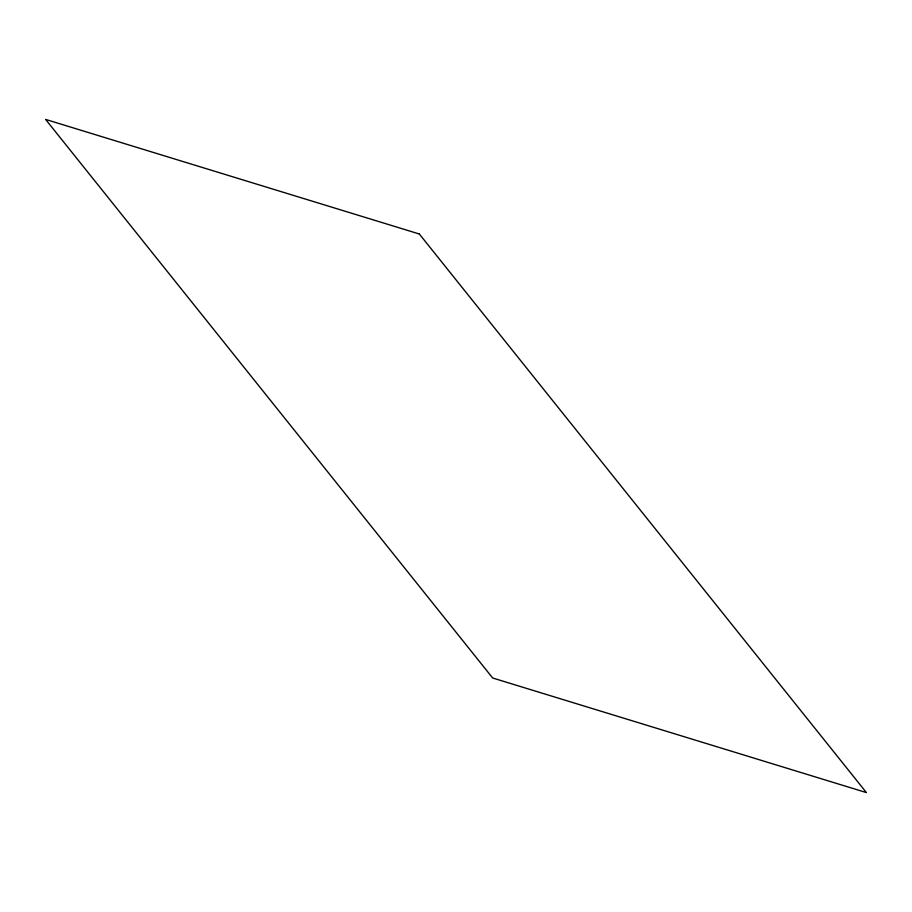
<?xml version="1.0" encoding="UTF-8"?>
<svg xmlns="http://www.w3.org/2000/svg" width="912" height="912" viewBox="0 0 912 912"><rect width="100%" height="100%" fill="white"/><g stroke="black" fill="none" stroke-linecap="round" stroke-linejoin="round"><path stroke-width="1.37" d="M419.326 233.996L45.6 119.415L492.674 678.004L866.4 792.585L419.326 233.996"/></g></svg>
